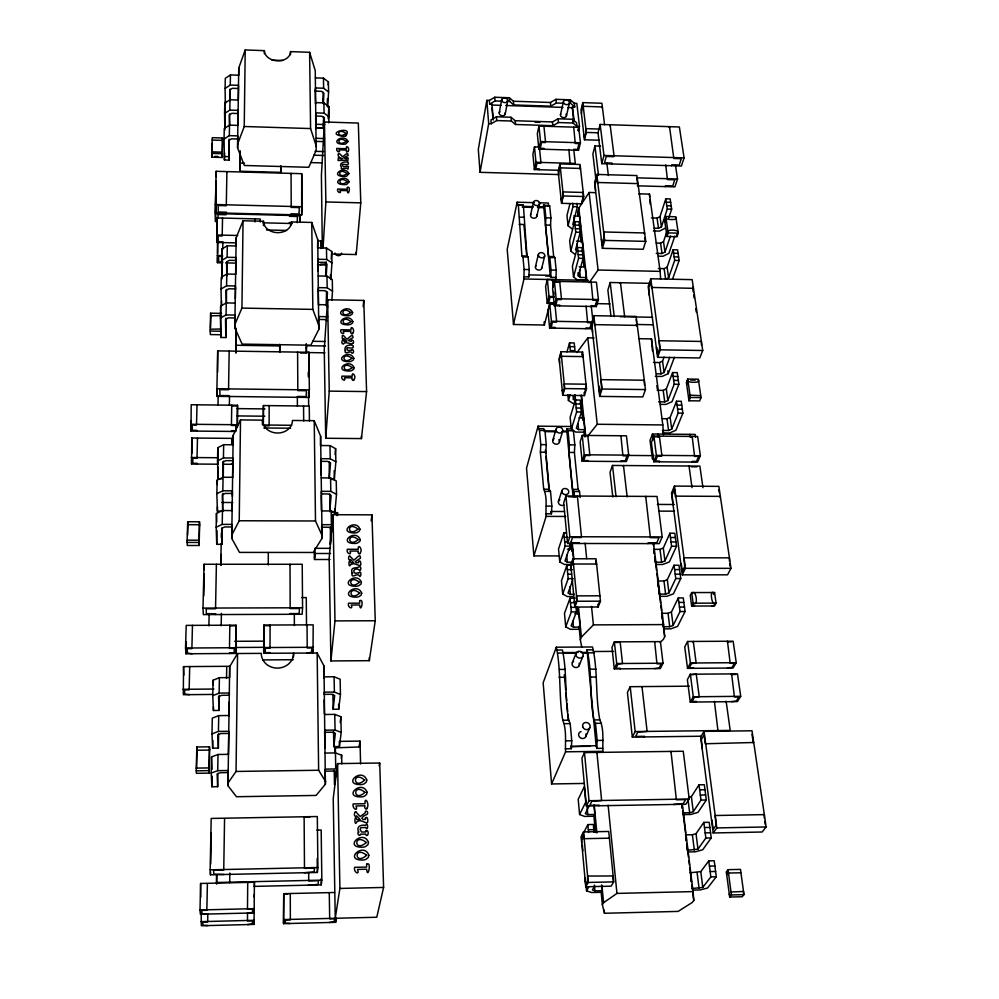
<?xml version="1.0" encoding="UTF-8"?>
<svg xmlns="http://www.w3.org/2000/svg" width="999" height="999" viewBox="0 0 999 999"><rect width="100%" height="100%" fill="white"/><g stroke="black" fill="none" stroke-linecap="round" stroke-linejoin="round"><path stroke-width="1.5" d="M247.477 924.574L252.41 923.988L252.435 920.816L247.477 920.941L247.54 912.849M247.477 913.074L252.51 912.487L252.535 909.177L247.477 909.302L247.715 882.404M268.269 564.947L268.306 552.497M293.406 657.092L293.631 653.171A16.184 14.773 -2.1 0 1 277.447 668.106A16.184 14.773 -2.1 0 1 261.263 653.371L237.55 653.521L229.683 666.608L227.997 785.714L236.451 796.727L316.109 795.429L325.387 784.203L323.976 665.946L317.158 653.021L263.699 653.284L263.911 625.062L313.187 624.85L312.999 652.984L312.962 649.999M263.699 653.284L263.911 625.062M254.92 219.693L254.92 218.856L254.895 221.953M263.274 424.288L263.436 405.557L309.265 406.081L309.428 420.991M263.436 405.557L263.336 425L291.696 425.287M201.186 912.462L201.323 925.748L254.046 924.4L254.408 882.254L200.612 883.466L200.012 909.977L200.362 914.235L254.183 912.911L254.233 908.653L200.012 909.977M260.277 221.978L260.302 218.993L217.12 217.932L216.92 242.457L236.226 242.894M227.922 783.179L236.051 771.453L237.55 653.521M231.681 535.227L239.236 520.754L240.509 419.917L262.475 420.154A14.985 12.662 2.1 0 0 277.46 433.029A14.985 12.662 2.1 0 0 292.445 420.467L314.235 420.691L320.604 436.151L322.065 535.427L321.815 538.586L313.261 552.472L239.498 552.397L231.731 538.411L233.192 435.352L240.509 419.917M234.865 324.45L241.933 308.092L243.044 220.767L263.499 221.266A13.974 10.989 3.7 0 0 277.472 232.655A13.974 10.989 3.7 0 0 291.433 221.953L311.75 222.452L317.732 239.66L318.768 329.483L310.839 345.192L242.108 344.106L234.902 328.059L234.865 324.45L236.176 237.762L243.044 220.767M237.6 144.106L244.243 126.498L245.217 49.95L264.385 50.649A13.112 9.653 4.6 0 0 277.472 60.839A13.112 9.653 4.6 0 0 290.559 51.611L309.615 52.31L315.259 70.692L316.159 150.35L308.766 167.295L244.33 165.472L237.625 148.027L237.6 144.106L238.749 67.994L245.217 49.95M254.233 897.189L254.27 894.367M254.358 886.675L254.408 882.254M254.046 924.4L254.096 920.316L200.974 921.652M264.348 53.709L264.385 50.649M263.449 225.574L263.499 221.266M235.789 352.909L236.151 328.321M235.976 352.834L236.263 332.904M229.807 873.026L229.695 882.729M240.022 151.973L239.86 162.999L244.443 163.124M280.969 166.908L280.831 172.365L239.91 171.229L240.197 150.774M237.275 427.435L237.512 405.257L191.209 404.732L190.996 431.044L235.864 431.468M237.375 427.01L237.512 405.257M235.814 653.458L236.039 625.174L186.214 625.386L185.539 648.026L185.976 653.771L235.814 653.458L236.039 625.174M262.412 424.825L262.475 420.154M226.511 678.371L226.723 666.932M231.693 444.368L231.793 438.374L191.771 438.012L191.546 464.011L217.557 464.198M227.997 785.714L228.209 771.765M228.459 754.72L228.796 733.016M229.046 715.971L229.258 702.01M229.633 677.21L229.683 666.608M231.731 538.411L231.918 525.949M232.155 510.377L232.268 502.584M232.367 496.366L232.417 493.244M232.642 477.672L232.904 460.539M233.142 444.967L233.192 435.352M234.902 328.059L235.065 317.245M235.352 298.701L235.514 287.887M235.727 273.976L235.939 260.065M236.139 246.166L236.176 237.762M237.625 148.027L237.762 138.711M237.974 124.75L238.137 113.898M238.349 99.925L238.511 89.073M238.724 75.112L238.749 67.994M221.179 625.799L221.403 613.336M216.708 884.202L216.87 875.074M229.171 351.061L228.546 389.747L219.842 389.635L219.992 395.542L228.646 395.641L228.659 396.478M229.383 405.407L229.545 396.054M264.723 428.384L264.772 425.774L269.106 425.811L269.181 405.619L269.168 406.381M220.779 564.947L221.179 543.618M221.291 537.524L221.378 532.942M221.091 565.322L221.291 554.433M217.907 773.376L217.657 786.675L211.888 786.762L211.189 773.076L217.707 770.666L218.007 754.482L228.359 754.345M218.619 733.853L218.369 748.101L212.662 748.176L211.988 733.903L218.431 731.418L218.719 715.621L228.946 715.509M219.33 695.254L219.056 710.439L213.411 710.489L212.762 695.666L219.131 693.106L219.405 677.672L229.52 677.597M222.253 527.747L222.078 544.318L216.733 544.305L216.171 527.235L222.215 524.375L222.477 510.539L232.055 510.576M222.814 493.356L222.69 511.201L217.395 511.188L216.858 493.706L222.839 490.796L223.077 477.26L232.555 477.31M221.965 478.796L218.044 478.771L217.52 460.901L223.439 457.942L223.676 444.692L233.042 444.78M225.924 318.094L225.849 337.55L220.866 337.475L220.417 318.069L226.061 314.91L226.273 302.922L235.19 303.084M221.378 305.644L221.016 288.998L226.586 285.801L226.798 274.051L235.627 274.226M221.978 278.921L221.591 260.502L227.11 257.28L227.322 245.766L236.051 245.966M229.133 139.098L229.096 160.115L224.425 159.977L224.051 138.998L229.333 135.639L229.533 125.125L237.874 125.387M224.85 130.12L224.575 113.486L229.807 110.09L229.995 99.775L238.262 100.05M225.324 103.709L225.087 88.449L230.27 85.04L230.457 74.925L238.636 75.212M223.301 477.36L223.401 461.138M226.473 303.609L226.461 289.435M227.035 272.902L226.985 261.963M216.546 874.849L216.408 882.504L321.84 880.131L321.178 830.019L316.883 830.107M216.908 388.748L217.707 350.886L308.941 352.285L309.353 389.91L308.928 397.44L217.12 396.341L216.908 388.748L309.353 389.91M209.478 746.827L208.978 770.641L196.241 770.828L196.828 746.99L209.478 746.827L209.578 749.837M196.241 770.828L196.416 773.313L209.116 773.126L209.603 749.375M217.12 396.341L217.282 388.798M217.632 372.215L217.707 350.886M222.515 137.999L222.178 153.696L211.863 153.396L212.25 137.687L222.515 137.999L222.565 141.858M211.875 153.322L211.963 157.168L222.253 157.467L222.577 141.796M217.982 405.269L218.182 395.916M207.792 913.823L207.667 921.94L202.685 922.065L202.934 925.249L207.929 925.574M211.189 773.076L211.513 756.917L218.007 754.482M211.988 733.903L212.3 718.131L218.719 715.621M212.762 695.666L213.074 680.257L219.405 677.672M216.171 527.235L216.458 513.411L222.477 510.539M216.858 493.706L217.133 480.182L223.077 477.26M217.52 460.901L217.794 447.677L223.676 444.692M220.417 318.069L220.667 306.094L226.273 302.922M221.016 288.998L221.254 277.26L226.798 274.051M221.591 260.502L221.828 249.013L227.322 245.766M222.527 218.057L222.203 235.964L218.119 235.864L218.257 241.658L222.315 241.758L222.34 242.582M224.051 138.998L224.275 128.484L229.533 125.125M224.575 113.486L224.787 103.172L229.995 99.775M225.087 88.449L225.287 78.347L230.457 74.925M210.165 869.829L211.189 818.431L317.307 816.533L317.907 867.519L317.345 872.452L210.464 874.787L210.165 869.829L317.907 867.519M211.888 786.762L212.1 776.073M212.662 748.176L212.812 740.396M213.411 710.489L213.486 706.73M216.733 544.305L217.008 530.656M217.395 511.188L217.482 506.78M218.044 478.771L218.282 467.12M220.866 337.475L220.667 306.094M221.528 304.845L221.603 300.861M222.09 276.698L221.828 249.013M224.425 159.977L224.563 152.972M225.062 127.785L224.787 103.172M225.562 103.059L225.599 100.874M221.278 333.579L221.266 329.008L210.277 329.22M222.727 249.463L222.877 241.77M210.464 874.787L210.527 871.69M210.677 863.948L211.288 833.004M215.384 204.52L216.159 171.304L301.71 173.689L302.01 206.743L301.661 214.985L215.597 212.837L215.384 204.52L302.01 206.743M215.322 213.574L216.071 180.931L215.522 221.653L215.322 213.574L300.112 215.697L299.837 222.377M215.597 212.837L216.284 182.73M200.749 897.189L200.612 883.466M216.92 242.457L217.12 217.932M208.903 625.861L209.166 613.386M222.74 262.824L217.42 262.7L217.545 241.646M217.42 262.7L217.557 256.568M217.62 253.509L217.72 242.932M211.963 157.168L212.3 143.431M202.997 608.079L204.058 564.26L302.222 564.273L302.572 607.779L302.16 614.26L203.334 614.61L202.997 608.079L302.572 607.779M203.771 595.928L204.296 574.125M221.303 334.74L210.327 334.565L210.215 331.069L210.639 313.199L221.578 313.399M210.477 327.859L210.752 316.72M199.488 521.803L198.951 542.445L187.088 542.432L187.7 521.765L199.488 521.803L199.613 525.212M187.125 542.12L187.275 545.491L199.113 545.504L199.638 524.912M196.528 768.843L197.003 749.55M189.723 666.57L189.136 689.859L184.478 689.897L184.803 694.105L189.485 694.655M197.015 404.795L196.503 425.087L192.133 425.05L192.407 430.307L196.766 430.357L196.803 431.106M269.88 653.246L269.892 652.609L265.259 652.647L265.347 648.201L270.017 648.176L270.092 625.037L270.067 625.686L265.434 625.699M212.612 694.442L183.304 694.705L183.541 666.62L229.77 666.296M187.587 535.164L187.887 524.887M183.878 675.149L183.541 666.62M190.996 431.044L191.296 420.567M185.976 653.771L186.326 641.758M191.546 464.011L191.683 459.515M191.858 453.534L191.771 438.012M279.882 346.79L279.907 345.954L235.901 345.254L235.914 346.104M290.472 54.658L290.559 51.611M289.298 223.451L289.335 222.565L291.958 222.627M289.573 215.434L289.535 216.321L297.44 216.521L297.202 222.752M291.046 174.326L291.071 173.389L291.209 207.392L299.288 207.592L299.026 214.011L290.996 213.811L290.959 214.723M291.333 224.812L291.433 221.953M301.71 173.689L301.661 214.985M297.515 397.302L297.552 396.478L306.119 396.578L306.431 390.721L297.827 390.609L297.602 352.11M549.999 303.059L544.355 325.025L513.486 324.488L523.951 278.971L524.088 269.455L522.976 256.918L521.903 255.906L518.356 205.095L517.32 204.308L517.132 202.21L534.29 202.672M523.751 276.76L528.883 276.873L529.233 269.555L528.096 257.03L526.997 256.019L523.376 205.22L517.32 204.308M289.997 565.022L290.022 564.273L290.172 608.541L299.438 608.516L299.138 613.561L289.922 613.586L289.885 614.31M523.951 278.971L556.006 279.645L556.156 270.142L554.895 257.63L549.8 257.517L548.626 256.506L545.529 225.037L545.879 217.819L544.692 205.782L543.556 204.995L550.274 276.111L545.616 276.011M554.895 257.63L553.696 256.618L550.549 225.162L550.911 217.957L549.7 205.906L543.556 204.995M559.665 555.931L533.891 555.906L546.116 516.383C545.491 507.442 547.552 497.514 543.693 489.223L540.397 452.185L540.784 444.605L539.51 430.444L538.086 426.161L571.803 426.511L572.04 428.958L573.401 430.769L574.825 444.905L574.413 452.472L578.121 489.423L579.532 491.545L580.132 497.44M555.781 277.435L550.674 277.335L551.036 270.03L549.8 257.517M545.879 513.786L551.448 513.811L551.848 506.143L550.499 491.383L549.213 489.26L545.854 452.235L546.241 444.655L544.942 430.494L543.706 428.671L538.299 428.621M306.281 348.064L306.318 347.302M324.912 352.822L306.331 352.547L306.631 345.329M308.941 352.285L308.691 376.461M322.665 102.984L323.239 92.295M574.6 497.402L574.013 491.508L572.627 489.385L568.98 452.422L569.393 444.855L567.981 430.719L566.658 428.908L572.04 428.958M565.584 751.822C565.059 741.383 566.82 730.182 562.787 720.279C558.628 696.103 561.301 670.953 556.318 647.202L592.532 646.99C598.101 670.529 595.167 695.804 599.825 719.867C604.308 729.595 602.385 740.921 602.971 751.323L565.584 751.822L551.598 783.953L584.265 783.441M323.339 103.834L323.926 93.182L321.441 91.321L315.347 91.121L315.509 87.949L323.626 88.224L328.584 91.958L327.709 107.068M323.089 127.497L323.676 116.895M323.776 128.609L324.363 118.057L321.865 116.209L315.709 116.021L315.871 112.875L324.076 113.149L329.083 116.833L328.721 122.827M565.309 748.8L571.303 748.726L571.765 740.759L570.204 723.613L568.731 720.217C564.423 697.052 567.395 672.727 562.375 649.999L556.568 650.037M317.732 239.66L317.582 248.014M331.83 253.996L356.193 254.545L360.776 202.859L358.316 123.064L324.438 121.99L321.403 175.499L322.34 247.69M323.951 144.967L324.126 141.97M327.422 98.576L327.222 106.406M328.209 84.94L328.384 81.906L323.451 78.159L315.359 77.885M328.159 118.619L328.871 106.593L323.888 102.885L315.721 102.61M602.672 748.313L596.703 748.388L597.19 740.434L595.504 723.313L593.906 719.929C589.26 696.852 592.444 672.427 587.025 649.85L592.807 649.825M320.554 264.922L320.604 264.136L324.538 264.211M323.064 247.702L325.874 201.948L324.438 121.99M334.54 892.494L283.741 893.68L283.529 923.65L335.639 922.327L336.288 918.256M325.986 262.175L325.799 265.035L317.545 264.86M283.529 923.65L283.741 893.68M326.173 261.95L325.637 274.95M326.173 276.398L326.985 264.086L324.338 262.362L317.844 262.225L318.019 259.265L326.673 259.453L331.955 262.899L330.794 279.608M326.561 291.408L326.173 305.457M326.661 304.508L327.485 292.357L324.812 290.672L318.256 290.547L318.431 287.625L327.173 287.799L332.505 291.184L331.868 300.175M327.622 299.75L324.25 349.3L325.711 438.261L361.451 438.586L366.583 391.583L363.786 300.437L327.622 299.75L329.245 391.121L325.711 438.261M331.206 259.116L331.73 251.473L326.473 248.014L317.844 247.827M307.005 625.524L307.043 624.875L307.217 647.951L311.85 647.926L311.501 652.359L306.855 653.021M320.604 436.151L320.467 445.716M314.46 554.345L314.51 553.683M314.56 557.542L314.897 552.872M330.007 559.515L314.523 559.502L314.897 548.314L330.457 548.339M290.06 923.488L285.19 923.163L285.414 919.992L290.347 919.867L290.284 893.518M329.32 461.925L329.158 478.034M329.308 477.947L330.532 462.899L327.709 461.401L320.754 461.351L320.941 458.691L330.219 458.766L335.864 461.788L334.328 479.483L331.755 479.47M329.882 493.906L329.745 511.625L331.119 495.417L328.259 493.956L321.228 493.918L321.416 491.321L330.806 491.371L336.513 494.318L334.94 511.638L331.044 511.625M335.102 454.62L335.614 448.663L329.982 445.616L320.741 445.529M330.457 526.585L330.307 544.492L331.705 528.658L328.821 527.235L321.715 527.21L321.903 524.675L331.393 524.7L331.156 510.964L321.703 510.926M333.017 514.697L329.171 558.204L330.906 660.938L369.33 660.676L375.249 620.741L371.94 514.847L333.017 514.697L334.977 620.903L330.906 660.938M304.071 872.739L314.086 871.977L314.51 868.143L304.483 868.356L304.121 816.77L309.715 817.257M337.237 515.721L337.525 512.624L332.917 512.612M323.976 665.946L323.851 678.134M363.174 306.618L363.786 300.437M308.266 885.164L318.069 884.427L318.506 880.743L308.691 880.956L308.679 872.826M333.167 709.265L334.69 695.504L331.656 694.293L324.151 694.367L324.363 692.157L334.378 692.07L340.447 694.492L338.711 709.215L333.167 709.265L332.904 694.218M333.816 746.615L335.364 733.366L332.292 732.217L324.7 732.304L324.925 730.169L335.052 730.057L341.196 732.367L339.423 746.54L333.816 746.615L333.541 731.218M334.827 751.76L334.665 746.49M335.302 747.826L360.164 746.952M340.184 722.514L340.884 716.745L334.765 714.385L324.687 714.497M254.433 886.388L321.253 884.864L321.84 880.131M337.6 763.611L333.229 798.476L335.239 918.293L339.897 888.448L337.6 763.611L379.707 763.024L383.604 887.437L376.773 917.244L283.791 919.567M371.166 520.829L371.94 514.847M341.246 758.241L341.646 755.169L335.452 752.921L325.249 753.059M329.283 893.081L329.682 918.868L334.578 918.743L334.091 921.915L329.146 922.489M359.24 746.178L360.015 741.108L339.91 741.358M359.365 747.065L359.965 743.131M578.396 131.056L579.495 126.536L576.835 103.372L574.325 103.284L570.329 99.813L555.956 99.326L550.437 102.485L513.461 101.236L509.278 97.74L494.78 97.253L489.348 100.424L486.813 100.35L478.309 149.45L480.044 172.328L558.453 174.55M480.044 172.328L488.686 123.626L486.813 100.35M489.348 100.424L489.66 104.121L491.958 104.208L491.808 105.032L501.086 105.345M379.145 766.046L379.707 763.024M499.25 112.762L501.673 99.575M505.194 114.161L507.679 100.986A3.084 2.31 11 0 0 503.683 98.002A3.084 2.31 11 0 0 502.659 101.861A3.084 2.31 11 0 0 507.679 100.986M517.132 202.21L507.205 249.338L513.486 324.488M539.373 147.04L534.477 146.89L532.892 154.246L534.378 169.593L559.353 170.305M538.961 126.049L537.325 133.629L538.861 149.088L578.571 150.3L580.444 142.782L578.658 127.31L538.961 126.049L540.509 141.558L538.861 149.088M534.378 169.593L535.976 162.288L534.477 146.89M539.273 169.73L539.46 168.931L535.776 168.819L537.025 163.137L540.721 163.249L540.896 162.425L539.535 148.576M543.831 149.238L544.018 148.414L540.284 148.302L541.57 142.432L545.317 142.557L545.504 141.708L543.931 126.199M530.581 214.985L533.416 202.322M536.75 216.433L539.647 203.796A3.197 2.485 12.6 0 0 535.476 200.599A3.197 2.485 12.6 0 0 534.465 204.783A3.197 2.485 12.6 0 0 539.647 203.796M560.489 114.61L563.461 101.623M566.408 115.996L569.442 103.022A3.072 2.285 12.8 0 0 565.422 100.05A3.072 2.285 12.8 0 0 564.497 103.908A3.072 2.285 12.8 0 0 569.442 103.022M573.901 122.028L572.29 107.717L572.477 106.893L574.75 106.968L574.325 103.284M535.452 266.733L538.361 254.47M559.939 163.898L558.166 171.353L561.538 203.334L581.768 203.871L583.691 196.516L580.044 164.485L559.939 163.898L563.349 195.966L561.538 203.334M558.591 175.312L559.852 165.722L560.164 168.694L560.364 167.857L580.494 168.444L580.294 169.268L579.957 166.296M541.745 268.219L544.717 255.969M604.595 124.8L601.91 103.259L582.804 102.61L581.006 110.04L584.452 139.773L599.238 140.222M581.43 113.724L582.717 104.358L583.041 107.13L583.241 106.294L602.372 106.943L602.16 107.767M561.113 199.3L561.313 198.489L561.625 201.511L563.036 195.779L562.912 191.92L583.229 192.47L583.354 196.328L581.868 202.048M577.922 130.332L578.658 127.31M570.204 164.111L568.881 149.463M573.613 150.15L573.826 149.313L577.534 149.425L578.983 143.581L575.249 143.469L573.713 127.148M588.374 280.344L547.352 279.495L545.616 286.451L547.252 303.371L555.469 303.534M584.015 136.014L584.228 135.202L584.552 138.012L585.988 132.293L585.864 128.646L599.213 129.071M550.274 276.111L550.474 275.337L528.708 274.875L528.883 276.873M584.452 139.773L586.301 132.417L582.804 102.61M569.967 203.671L566.982 215.484L568.069 225.737L572.177 228.946M552.297 280.382L552.497 279.608L553.259 287.325M547.252 303.371L549 296.478L547.352 279.495M568.069 225.737L572.951 206.618L572.577 203.209M554.42 281.331L552.609 288.436L554.32 305.781L596.328 306.581L598.413 299.563L596.415 282.193L554.42 281.331L556.156 298.738L554.32 305.781M554.92 304.071L549.725 303.971L547.964 310.839L549.625 328.059L591.008 328.783L591.82 326.061M552.397 303.471L552.584 302.709L548.726 302.635L550.099 297.277L553.97 297.352M572.764 224.625L577.385 206.731L577.01 203.321M581.356 242.545L579.058 221.778L574.6 221.666L569.667 240.659L570.779 251.099L574.924 254.283M600.162 124.438L598.001 132.742L601.773 163.674L681.405 166.009L684.09 157.867L679.37 126.985L600.162 124.438L603.983 155.469L601.773 163.674M578.409 215.984L577.922 211.601L578.833 208.129L589.11 192.47L595.304 192.645M600.574 146.129L594.967 145.954L592.882 153.996L595.978 180.082M549.625 328.059L551.411 321.253L549.725 303.971M570.779 251.099L575.749 232.193L574.6 221.666M579.87 229.133L580.594 226.386L579.457 216.146L573.688 215.996M559.577 305.881L559.79 305.107L555.844 305.032L557.267 299.55L561.238 299.625L561.45 298.838L559.69 281.431L559.477 282.23L555.531 282.143M554.807 328.159L555.007 327.397L551.123 327.335L552.509 322.04L556.418 322.115L556.63 321.353L555.057 305.507M575.511 250.012L580.219 232.305L575.749 232.193M584.015 266.596L581.918 247.64L577.422 247.527L572.402 266.308L573.538 276.948L577.709 280.082L585.526 280.244L586.288 277.56L585.102 266.92L579.233 266.795M596.79 174.425L594.617 182.58L602.385 248.326L643.219 249.275L645.754 241.371L636.912 175.562L596.79 174.425L604.67 240.397L602.385 248.326M609.865 125.687L610.114 124.75L614.048 155.769L613.786 156.693L606.243 156.468L604.52 162.849L612.025 163.062L611.775 163.973M595.566 190.622L595.092 183.679L596.79 177.347L597.514 183.404L597.764 182.492L637.999 183.616L637.724 184.528M573.538 276.948L578.596 258.266L577.422 247.527M582.679 254.458L583.416 251.736L582.255 241.296L576.435 241.159M586.288 277.56L580.394 277.435L578.309 275.861L583.104 258.366L578.596 258.266M538.086 426.161L526.535 468.144L533.891 555.906M561.026 351.723L559.128 358.579L562.737 395.292L584.44 395.567L586.513 388.861L582.579 352.06L561.026 351.723L564.697 388.574L562.737 395.292M559.577 363.124L559.452 358.966L560.926 353.634L561.263 357.043L561.475 356.281L583.066 356.606L582.842 357.367M583.266 280.244L583.041 281.019L586.875 281.094M566.995 351.848L569.53 342.869L574.188 342.944L574.999 350.661L570.317 350.587L569.53 342.869M601.398 239.935L601.648 239.048L602.397 245.342L604.17 239.173L603.671 231.968L644.63 232.967L644.343 233.853M562.287 390.659L562.499 389.91L562.837 393.394L564.36 388.161L564.223 383.916L586.026 384.203M591.096 306.481L591.321 305.706L595.254 305.781L596.865 300.312L592.919 300.237L591.183 282.093M552.734 440.472L556.018 429.295M585.851 328.696L586.076 327.947L589.947 328.009L591.508 322.727L587.624 322.665L586.101 306.094M581.768 354.795L582.579 352.06M575.536 403.384L572.802 403.346L568.431 400.449L570.167 394.593M593.843 315.672L591.558 323.339L599.687 396.391L642.794 396.928L645.466 389.573L636.151 316.446L593.843 315.672L602.085 389.023L599.687 396.391M559.415 442.058L562.774 430.894M592.557 332.267L592.057 324.725L593.831 318.768L594.592 325.487L594.842 324.638L637.287 325.387L637 326.236M575.012 395.03L575.611 400.849L573.414 399.388L574.775 394.905M649.65 283.316L610.177 282.505L607.879 290.097L610.988 316.333M578.896 417.782L583.541 417.832L584.79 429.67L578.558 429.607L576.361 428.184L581.406 412.025L580.157 400.05L575.399 399.987L570.129 417.37L571.166 427.747M573.064 496.765L566.658 428.908M571.753 427.797L576.623 411.963L575.399 399.987M584.952 392.357L585.913 386.113M620.204 283.566L620.466 282.717L624.675 316.77M669.23 127.585L669.517 126.661L673.838 158.479L681.306 158.704L679.233 165.035L671.79 164.823L671.503 165.722M551.023 512.137L551.236 511.463L564.497 511.513M582.754 420.329L583.541 417.832M558.404 501.585L561.838 490.746M582.23 435.402L580.144 441.933L582.13 461.226L626.336 461.563L628.721 455.144L626.423 435.814L582.23 435.402L584.24 454.782L582.13 461.226M584.477 436.775L583.99 432.155L584.79 429.67M598.651 387.05L598.913 386.238L599.687 393.231L601.548 387.5L601.023 379.645L644.28 380.232L644.517 385.252M665.184 186.601L665.459 185.727L672.777 185.926L674.787 179.795L667.444 179.583L665.709 164.897M565.933 495.979L563.698 502.909L567.569 543.468L659.253 543.618L662.175 536.95L657.055 496.453L565.933 495.979L569.855 536.75L567.569 543.468M587.537 436.176L587.774 435.452L589.822 454.82L589.572 455.544L585.402 455.507L583.753 460.527L587.912 460.564L587.674 461.276M654.208 228.209L658.491 228.309L661.425 226.835L659.989 216.633L665.796 198.801L670.167 198.926L671.653 209.191L668.743 217.944M661.425 226.835L667.282 209.078L665.796 198.801M675.474 165.185L677.534 178.983L674.924 186.863L637.325 185.826M665.809 216.521L664.61 220.142L666.932 236.488L677.022 236.738L678.259 233.142L675.861 216.783L665.809 216.521L668.144 232.904L666.932 236.488M664.897 222.178L665.746 217.432C664.06 220.042 679.008 220.404 675.799 217.695M566.358 532.979L563.861 532.966L558.541 548.938L559.74 561.913L564.398 564.46L571.615 564.46M650.786 278.771L648.176 286.551L657.592 357.317L699.737 357.967L702.734 350.499L692.17 279.645L650.786 278.771L660.327 349.825L657.592 357.317M656.243 253.396L662.025 253.534L664.984 252.06L663.523 241.671L666.97 231.393M666.645 234.44L666.995 235.577L667.931 232.779C665.222 228.971 679.957 229.37 678.046 233.029M649.338 295.204L648.751 287.849L650.786 281.805L651.66 288.324L651.947 287.462L693.456 288.311L693.131 289.173L692.744 286.576M559.74 561.913L565.109 546.103L563.861 532.966M664.984 252.06L670.441 235.964M674.862 236.051L668.93 253.346L663.011 256.268L658.416 256.169M569.842 543.219L570.117 546.103L565.009 560.914L567.345 562.187L572.564 562.2M569.255 550.087L571.778 542.794M667.107 267.183L664.135 268.644L665.609 279.221L668.606 277.759L667.107 267.183L673.139 249.75L677.572 249.85L679.12 260.514L672.577 279.033M571.952 565.234L566.908 565.234L561.488 580.819L562.699 594.068L567.395 596.553L573.239 596.54M571.815 551.535L572.614 549.238L567.407 549.225M668.606 277.759L674.662 260.414L673.139 249.75M572.939 558.778L570.816 564.785L574.862 607.055L598.139 606.98L600.461 601.186L596.053 558.791L572.939 558.778L577.047 601.236L574.862 607.055M579.095 543.493L579.358 542.744L570.704 542.732L572.502 537.512L581.206 537.524L581.468 536.775L577.385 496.041L577.135 496.815L568.543 496.778M562.699 594.068L568.181 578.646L566.908 565.234M571.316 570.004L571.178 565.434L572.827 560.764L573.214 564.685L573.451 564.023L596.603 564.023L596.341 564.697L595.928 560.764M702.959 487.687L699.887 466.096L612.512 465.447L610.039 472.315L612.812 497.027M572.727 580.082L568.031 593.081L570.379 594.33L574.338 594.318M656.393 348.276L656.693 347.44L657.592 354.22L659.715 348.389L659.115 340.746L701.385 341.446L701.46 344.992M575.124 598.189L570.029 598.201L564.485 613.374L565.734 626.91L570.466 629.308L579.308 629.27L580.144 627.11L578.833 613.598L574.862 613.611M620.816 461.526L621.078 460.814L625.212 460.851L627.06 455.844L622.914 455.806L620.916 435.764M556.318 647.202L543.144 682.792L551.598 783.953M623.214 466.296L623.488 465.534L627.147 496.84M656.468 373.813L661.001 373.876L664.085 372.477L662.562 361.151L664.11 356.98M574.35 601.71L574.6 601.061L574.974 605.069L576.673 600.549L576.523 595.866L599.912 595.816M565.734 626.91L571.316 611.9L570.029 598.201M664.085 372.477L669.792 357.292M570.891 607.38L575.998 607.367L576.435 611.875L571.128 625.936L573.488 627.147L580.144 627.11M655.356 376.361L662.037 376.448L668.219 373.663L674.412 357.342M658.641 401.835L664.735 401.91L667.869 400.537L666.308 388.973L672.602 372.565L677.247 372.627L678.87 384.29L672.027 401.685L665.771 404.445L660.389 404.383M695.579 437.3L695.167 434.415L652.497 434.003L650.037 440.347L652.409 459.078L653.908 455.307M653.895 436.076L651.373 442.569L653.808 461.775L697.552 462.112L700.374 455.719L697.627 436.488L653.895 436.076L656.368 455.357L653.808 461.775M667.869 400.537L674.2 384.228L672.602 372.565M581.755 647.165L580.332 639.822L581.381 637.137L593.394 624.887L663.598 624.587L664.697 636.713L663.386 639.372L660.214 642.32M572.427 662.462L576.173 652.984M662.399 430.444L668.556 430.507L671.715 429.145L670.129 417.357L676.535 401.211L681.231 401.273L682.879 413.161L675.911 430.269L669.592 432.992L662.787 432.917M687.712 379.071L686.388 382.417L688.985 400.774L699.662 400.911L701.048 397.602L698.351 379.22L687.712 379.071L690.334 397.465L688.985 400.774M598.713 603.883L599.612 601.623M686.7 384.69L687.649 380.007C685.589 382.929 701.972 383.141 698.289 380.157M671.715 429.145L678.171 413.111L676.535 401.211M659.29 461.813L659.577 461.113L655.469 461.076L657.454 456.093L661.588 456.118L661.887 455.407L659.377 436.126L659.09 436.85L654.982 436.813M645.416 497.165L645.729 496.391L650.386 537.662L658.99 537.687L656.73 542.882L648.176 542.869L647.851 543.606M579.045 665.821L582.879 656.38A3.759 3.359 24.2 0 0 579.195 651.261A3.759 3.359 24.2 0 0 576.51 656.43A3.759 3.359 24.2 0 0 582.879 656.38M688.661 398.464L689.06 399.837L690.009 395.154L700.549 395.654M596.178 746.216L587.025 649.85M689.547 435.064L689.847 434.365L690.259 437.25M691.87 437.162L692.17 436.438L694.58 456.393L698.688 456.418L696.503 461.388L692.407 461.363L692.107 462.062M674.475 486.101L671.503 493.007L682.28 574.85L727.547 574.825L730.981 568.331L718.868 486.363L674.475 486.101L685.401 568.331L682.28 574.85M672.827 502.997L672.165 494.742L674.475 489.373L675.474 496.903L675.799 496.141L720.341 496.366L719.979 497.127M614.385 641.87L611.987 647.34L614.285 668.905L660.327 668.568L663.036 663.211L660.414 641.62L614.385 641.87L616.708 663.536L614.285 668.905M596.703 748.388L596.44 745.666L570.816 746.553L590.209 746.29M656.468 562.212L661.625 562.225L664.922 560.951L663.299 548.064L669.904 533.229L674.812 533.241L676.523 546.266L669.33 561.938L662.724 564.472L655.606 564.472M664.922 560.951L671.59 546.253L669.904 533.229M585.739 736.7L589.772 727.796M620.054 668.868L620.329 668.269L615.996 668.306L617.882 664.135L622.514 663.498L620.154 641.845M584.477 752.584L581.918 758.141L586.376 805.981L685.826 804.245L689.21 799L683.254 751.248L584.477 752.584L589.023 800.711L586.376 805.981M658.753 591.221L659.115 594.143L665.621 594.13L668.968 592.882L667.307 579.732L674.038 565.247L679.008 565.247L680.756 578.546L673.413 593.843L666.733 596.328L659.54 596.341M680.906 564.373L681.243 563.648L682.28 571.503L684.702 566.421L684.003 557.804L729.432 557.842L729.432 561.188M668.968 592.882L675.761 578.546L674.038 565.247M596.603 753.034L596.903 752.409L601.623 800.499L591.87 801.248L589.81 805.344L599.188 805.182L598.888 805.756M689.385 686.176L630.194 686.7L627.422 692.469L632.317 737.087L701.111 736.226M662.774 623.763L663.136 626.748L669.717 626.71L673.101 625.499L671.403 612.062L678.271 597.939L683.291 597.926L685.064 611.525L677.584 626.41L670.829 628.846L663.548 628.883M673.101 625.499L680.032 611.538L678.271 597.939M579.582 814.522L585.764 802.085L584.328 786.65L578.196 799.312L579.582 814.522L584.552 816.42L593.918 816.245L594.842 814.46L593.968 805.356M691.695 592.569L690.247 595.466L691.658 606.043L714.535 605.981L716.058 603.109L714.572 592.519L691.695 592.569L693.119 603.171L691.658 606.043M654.582 668.606L659.19 667.981L661.301 663.823L656.967 663.848L654.67 641.645M589.223 805.868L585.302 813.636L587.787 814.585L594.842 814.46M694.517 606.031L692.532 605.719L693.668 603.483C698.501 606.368 696.116 589.497 692.245 592.882M632.317 737.087L635.164 731.568L630.194 686.7M583.553 831.942L581.168 836.563L585.739 886.775L611.113 886.175L613.736 881.867L608.728 831.455L583.553 831.942L588.186 882.454L585.739 886.775M582.292 835.351L587.862 824.587L593.331 824.487L594.08 832.354M581.73 842.756L581.568 837.599L583.428 834.015L583.853 838.685L609.065 838.186M687.599 641.47L684.74 646.915L687.524 668.356L733.066 668.019L736.251 662.687L733.129 641.221L687.599 641.47L690.409 663.011L687.524 668.356M713.548 594.455L714.572 592.519M711.675 605.981L713.985 605.656L715.172 603.421C711.775 606.318 709.352 588.998 713.686 592.844M692.981 642.045L693.306 641.433L696.153 662.974L691.52 663.598L689.273 667.757L693.556 667.732L693.231 668.319M644.18 736.937L644.505 736.325L635.601 736.438L637.837 732.142L647.115 731.418L641.995 686.588M690.346 674.225L687.374 679.645L690.272 702.072L737.412 701.61L740.721 696.315L737.474 673.863L690.346 674.225L693.281 696.778L690.272 702.072M585.152 880.406L585.864 884.702L587.774 881.33L587.599 876.061L612.812 875.961M601.585 884.889L602.135 890.671L601.173 892.294L591.595 892.519L586.538 890.846L588.686 887.087M696.178 702.022L696.515 701.435L692.082 701.473L694.43 697.352L699.225 696.715L696.253 674.188L691.495 674.824M670.629 752.022L670.978 751.41L676.398 799.799L685.726 799.637L683.104 803.72L673.476 804.457M594.705 886.038L592.395 889.997L594.929 890.846L602.135 890.671M727.397 668.056L732.005 667.444L734.465 663.299L730.182 663.324L727.459 641.246L727.11 641.857L731.368 641.833M704.07 731.368L700.649 737L713.186 832.966L762.15 832.005L766.133 826.96L752.01 730.781L704.07 731.368L716.82 827.909L713.186 832.966M602.347 904.694L603.571 902.696L616.957 893.406L693.056 891.595L693.781 900.486L692.257 902.472L678.109 911.413L604.495 913.273L602.347 904.694L601.173 892.294M702.172 748.688L701.41 739.297L704.07 734.927L705.232 743.756L753.733 742.507M731.53 701.66L736.3 701.036L738.873 696.927L734.44 696.965L731.593 673.9L731.231 674.512L735.639 674.475M718.019 731.168L714.422 701.348M682.704 812.874L689.66 812.749L693.269 811.688L691.383 796.603L699.013 784.814L704.32 784.727L706.318 800.012L697.989 812.374L690.771 814.485L683.079 814.622M693.269 811.688L700.973 800.099L699.013 784.814M685.389 834.864L692.394 834.727L696.028 833.69L703.845 822.402L709.215 822.302L711.238 837.936L702.734 849.749L695.429 851.785L687.649 851.947M711.588 820.654L711.975 820.092L713.186 829.32L716.008 825.374L715.184 815.521L764.322 814.622L764.335 818.281M589.185 282.655L598.089 270.017L589.11 192.47M686.9 847.202L687.275 850.286L697.976 849.113L705.843 838.049L703.845 822.402M576.96 352.56L587.787 337.849L594.005 337.962M690.034 872.776L700.799 871.615L708.778 860.876L714.21 860.751L716.283 876.76L707.592 887.986L700.187 889.934L693.443 890.097M691.957 888.548L702.772 887.399L710.826 876.885L708.778 860.876M728.034 869.667L726.323 871.84L729.682 897.052L742.17 896.752L743.943 894.654L740.471 869.392L728.034 869.667L731.418 894.954L729.682 897.052M727.946 870.691L726.623 872.389L726.748 874.974M728.259 873.051L740.709 872.764M587.837 435.964L597.24 424.263L587.787 337.849M729.258 893.88L729.769 896.028L731.118 894.392M730.793 892.007L743.506 891.47L743.631 894.093M489.66 104.121L495.092 100.949L502.347 101.186M579.495 126.536L576.972 126.448L576.548 122.715L572.527 119.268L558.041 118.794L552.472 121.94L515.234 120.742L511.026 117.27L496.416 116.796L490.946 119.955L491.246 123.714L488.686 123.626M491.246 123.714L496.728 120.554L511.363 121.016L515.571 124.488L552.859 125.687L558.453 122.54L572.951 123.002L576.972 126.448M506.705 101.336L509.615 101.436L513.798 104.932L550.824 106.169L556.356 103.009L563.548 103.247M651.373 217.969L657.067 218.119L659.989 216.633M665.346 228.134L659.49 231.094L653.408 230.944M656.256 243.044L660.564 243.144L663.523 241.671M345.754 135.876C354.458 124.65 322.739 133.541 343.156 136.289A5.569 4.246 6.2 0 0 345.754 135.876M653.471 362.462L659.49 362.55L662.562 361.151M657.13 390.297L663.199 390.372L666.308 388.973M662.387 418.681L666.982 418.731L670.129 417.357M653.596 549.338L660.002 549.338L663.299 548.064M657.492 580.993L663.973 580.981L667.307 579.732M661.488 613.311L668.031 613.286L671.403 612.062M688.985 797.327L691.383 796.603M710.826 876.885L716.283 876.76M588.186 882.454L613.736 881.867M339.897 888.448L383.604 887.437M285.352 894.105L287.799 894.055M731.418 894.954L743.943 894.654M709.452 866.121L714.884 865.996M710.152 871.603L715.596 871.478M705.182 832.891L710.576 832.779M705.843 838.049L711.238 837.936M588.349 829.757L593.818 829.657M704.495 827.534L709.877 827.434M716.82 827.909L766.133 826.96M699.662 789.822L704.982 789.734M700.324 795.054L705.656 794.967M589.023 800.711L689.21 799M700.973 800.099L706.318 800.012M217.707 770.666L228.122 770.516L228.172 772.577L220.367 772.689L217.12 773.888L217.657 786.675M236.051 771.453L318.631 770.254L325.674 781.68M562.787 720.279L568.731 720.217M593.906 719.929L599.825 719.867M564.235 723.676L570.204 723.613M595.504 723.313L601.448 723.251M218.431 731.418L228.709 731.305L228.759 733.441L221.054 733.528L217.832 734.764L218.369 748.101M635.164 731.568L730.219 730.419L726.123 701.236M565.759 740.833L571.765 740.759M597.19 740.434L603.159 740.359M693.281 696.778L740.721 696.315M324.138 676.847L334.103 676.773L340.147 679.233L340.447 694.492M558.978 677.322L564.847 677.272M589.697 677.072L595.529 677.035M182.867 689.31L213.923 689.035M219.131 693.106L229.295 693.006L229.345 695.229L221.728 695.304L218.544 696.578L219.056 710.439M593.456 651.51L613.573 651.385M562.612 652.572L578.021 652.484M581.106 652.459L587.275 652.422M557.954 653.034L576.248 653.096M582.405 653.059L587.025 653.021M588.548 652.834L594.368 652.797M262.687 659.914L293.256 659.715M616.708 663.536L663.036 663.211M690.409 663.011L736.251 662.687M559.415 669.442L565.284 669.392M590.172 669.205L596.003 669.168M234.69 641.308L263.811 641.158M615.559 642.469L618.443 642.457M235.077 647.489L264.598 647.315M185.539 648.026L235.739 647.727M263.811 647.564L313.449 647.277M679.457 607.055L684.477 607.042M571.316 611.9L576.435 611.875M680.032 611.538L685.064 611.525M334.977 620.903L375.249 620.741M234.49 625.836L229.832 625.849L229.82 625.199L229.495 648.413L234.178 648.376L234.253 652.834L229.583 652.859L229.608 653.496M301.748 597.589L306.256 597.577L306.518 625.436M577.047 601.236L600.461 601.186M570.454 602.684L575.549 602.672M678.845 602.397L683.878 602.385M693.119 603.171L716.058 603.109M685.401 568.331L730.981 568.331M567.332 569.63L572.377 569.63M674.612 569.605L679.582 569.605M567.757 574.225L571.553 574.225M675.199 574.163L680.169 574.163M568.181 578.646L573.239 578.646M675.761 578.546L680.756 578.546M569.855 536.75L662.175 536.95M564.273 537.275L568.019 537.287M670.454 537.499L675.374 537.512M564.697 541.77L568.456 541.77M671.028 541.957L675.961 541.97M565.109 546.103L570.117 546.103M671.59 546.253L676.523 546.266M314.96 553.496L330.544 553.508M546.116 516.383L565.746 516.458M239.236 520.754L315.497 520.991L322.065 535.427M222.215 524.375L231.843 524.413L231.88 526.972L224.675 526.948L221.653 528.371L222.078 544.318M543.693 489.223L549.213 489.26M572.627 489.385L578.121 489.423M544.954 491.358L550.499 491.383M574.013 491.508L579.532 491.545M222.839 490.796L232.355 490.846L232.392 493.456L225.262 493.419L222.265 494.867L222.69 511.201M221.94 502.472L232.792 502.522M657.342 504.433L674.313 504.507M546.278 506.118L551.848 506.143M659.14 511.113L674.475 511.176M223.788 464.235L231.593 464.298L231.581 463.586M321.216 477.872L330.557 477.934L336.238 480.906L336.513 494.318M540.784 444.605L546.241 444.655M569.393 444.855L574.825 444.905M540.397 452.185L545.854 452.235M568.98 452.422L574.413 452.472M584.24 454.782L628.721 455.144M656.368 455.357L700.374 455.719M627.459 455.419L650.774 455.619M191.196 457.53L217.982 457.742M223.439 457.942L232.842 458.017L232.879 460.689L225.836 460.639L222.877 462.112L223.239 477.285M691.408 466.795L696.827 466.833M597.24 424.263L662.824 424.95L663.548 434.802M190.634 424.275L237.25 424.737M539.51 430.444L544.942 430.494M567.981 430.719L573.401 430.769M263.848 427.959L290.622 428.221M543.906 430.894L556.156 431.019M562.287 431.081L566.87 431.118M545.242 431.618L555.943 431.73M562.075 431.793L566.658 431.83M583.99 432.155L575.724 432.067L572.415 429.945M575.799 403.921L580.556 403.971M677.072 405.107L681.768 405.169M576.223 408.017L580.993 408.079M677.634 409.19L682.342 409.24M236.089 406.006L231.756 405.956L231.743 405.194L231.443 425.437L235.801 425.487L235.864 430.731L231.531 430.681L231.543 431.431M576.623 411.963L581.406 412.025M678.171 413.111L682.879 413.161M237.075 408.603L264.922 408.916M237.138 415.921L264.81 416.208M673.126 376.386L677.772 376.461M690.684 380.057L695.242 380.119M673.676 380.382L678.333 380.444M674.2 384.228L678.87 384.29M564.697 388.574L586.513 388.861M602.085 389.023L645.466 389.573M329.245 391.121L366.583 391.583M690.334 397.465L701.048 397.602M300.399 353.009L306.056 353.097M210.215 331.069L221.229 331.256M639.06 338.711L651.485 338.911L662.824 424.95M312.862 341.296L325.312 341.496M569.917 346.641L574.587 346.715M660.327 349.825L702.734 350.499M306.681 345.691L325.387 345.991M318.681 304.645L327.485 304.807L327.535 307.792M241.933 308.092L312.837 309.39L318.993 325.886M620.204 316.683L652.634 317.282M226.061 314.91L235.015 315.072L235.04 317.969L228.334 317.857L225.512 319.43L225.849 337.55M327.697 316.72L318.856 316.571L318.681 319.443L325.312 319.568L327.098 320.667M551.411 321.253L593.031 322.003M221.541 315.622L210.602 315.821M636.151 324.475L653.146 324.775M226.586 285.801L235.452 285.976L235.477 288.911L228.833 288.786L226.049 290.372L226.273 302.635M549 296.478L554.17 296.578M556.156 298.738L598.413 299.563M596.153 303.634L610.077 303.896M217.245 255.494L222.602 255.607M222.615 256.418L218.594 256.331L218.731 261.938L222.727 262.025M227.11 257.28L235.876 257.467L235.914 260.452L229.333 260.302L226.573 261.913L226.81 275.899M658.329 268.519L664.135 268.644M598.089 270.017L660.139 271.366L660.639 279.021M225.774 262.887L236.401 263.112M524.088 269.455L529.233 269.555M551.036 270.03L556.156 270.142M318.256 275.936L326.973 276.124L332.28 279.533L332.505 291.184M266.471 229.957L286.513 230.444M604.67 240.397L645.754 241.371M216.733 235.002L237.712 235.489M317.707 240.896L323.339 241.021M577.809 251.049L582.317 251.149M673.638 253.247L678.084 253.346M578.209 254.72L582.717 254.832M674.163 256.893L678.608 256.993M521.903 255.906L526.997 256.019M548.626 256.506L553.696 256.618M522.976 256.918L528.096 257.03M674.662 260.414L679.12 260.514M519.43 217.158L524.475 217.282M545.879 217.819L550.911 217.957M574.974 225.125L579.432 225.225M519.105 224.388L524.15 224.513M545.529 225.037L550.549 225.162M575.362 228.721L579.832 228.833M263.099 222.814L292.295 223.526M668.144 232.904L678.259 233.142M638.636 193.818L649.462 194.118L660.139 271.366M563.349 195.966L583.691 196.516M666.283 202.173L670.654 202.298M666.795 205.694L671.166 205.806M538.973 202.785L548.326 203.034L548.538 205.12M518.356 205.095L523.376 205.22M544.692 205.782L549.7 205.906M572.951 206.618L577.385 206.731M667.282 209.078L671.653 209.191M522.502 206.331L533.116 206.606M537.674 206.731L543.743 206.88M325.874 201.948L360.776 202.859M522.327 207.13L532.942 207.405M537.487 207.53L543.556 207.68M310.889 162.587L321.79 162.899M636.588 177.822L677.534 178.983M229.333 135.639L237.725 135.889L237.737 139.023L231.456 138.836L228.821 140.509L229.096 160.115M316.246 138.287L324.525 138.549M316.084 141.396L322.29 141.583M603.983 155.469L684.09 157.867M315.11 151.324L323.826 151.573M313.711 155.195L323.888 155.494M535.976 162.288L575.299 163.436L573.763 149.613M224.488 156.543L229.158 156.681M214.897 156.344L217.844 156.431M535.139 122.215L539.81 122.365M586.301 132.417L598.189 132.792M315.497 124.251L324.787 124.55M316.096 127.822L324.338 128.084M315.559 128.084L323.301 128.334M244.243 126.498L310.577 128.571L316.358 146.466M540.509 141.558L580.444 142.782M505.731 105.494L562.999 107.405M567.644 107.567L572.29 107.717M229.807 110.09L238.112 110.365L238.124 113.524L231.905 113.324L229.295 115.01L229.433 125.662M230.27 85.04L238.486 85.327L238.511 88.511L232.342 88.299L229.758 89.997L229.882 100.749M271.928 60.102L282.642 60.489M331.156 510.964L336.888 513.861M574.75 106.968L570.754 103.496L570.329 99.813M571.965 547.976L570.916 542.307L571.665 549.987M692.769 288.823L693.231 291.895M693.693 294.98L694.155 298.064M695.754 308.841L696.216 311.925M718.868 489.622L719.317 492.632M729.819 563.811L730.207 566.421M752.01 734.327L753.308 743.119M764.784 821.353L765.234 824.437M676.86 234.278L677.085 235.826M657.067 218.119L658.491 228.309M660.564 243.144L662.025 253.534M689.023 466.009L692.02 487.624M667.832 370.829L668.219 373.663M636.912 178.484L637.524 183.017M644.855 237.625L645.192 240.147M659.49 362.55L661.001 373.876M663.199 390.372L664.735 401.91M666.982 418.731L668.556 430.507M656.855 385.714L657.255 388.761M662.861 431.406L663.261 434.453M657.841 434.053L658.216 436.938M577.922 211.601L578.471 215.834M652.497 434.003L653.234 439.785M636.151 319.53L636.488 322.215M696.028 833.69L697.976 849.113M700.799 871.615L702.772 887.399M660.002 549.338L661.625 562.225M663.973 580.981L665.621 594.13M668.031 613.286L669.717 626.71M687.974 799.188L689.66 812.749M692.394 834.727L694.317 850.137M697.115 872.614L699.075 888.386M606.855 163.174L608.379 175.487M653.558 543.294L663.598 624.587M653.084 542.644L653.471 545.729M653.846 548.813L654.42 553.446M654.807 556.53L656.518 570.404M656.892 573.488L660.514 602.784M660.888 605.869L661.463 610.489M661.85 613.573L662.412 618.206M662.799 621.291L664.697 636.713M653.771 550.761L654.12 553.633M654.832 559.353L655.182 562.212M657.854 583.916L658.216 586.838M661.85 616.296L662.225 619.28M682.305 803.908L693.056 891.595M681.905 803.521L682.467 808.141M682.841 811.213L685.489 832.766M685.863 835.838L686.425 840.459M686.8 843.543L688.498 857.392M688.873 860.464L689.447 865.084M689.822 868.168L691.52 882.017M691.895 885.102L692.457 889.709M692.831 892.794L693.781 900.486M681.78 805.331L682.155 808.353M685.764 837.949L686.151 841.033M690.734 878.508L691.083 881.38M594.967 145.954L598.476 175.2M610.177 282.505L614.248 316.583M596.003 303.696L596.328 306.581M572.477 106.893L574.1 121.216M612.512 465.447L616.046 496.79M572.527 119.268L572.951 123.002M591.271 306.193L592.869 320.554M578.833 208.129L586.888 280.557M580.606 233.217L581.63 242.382M583.316 257.655L584.34 266.82M573.851 217.457L574.65 224.775M576.76 244.143L577.41 250.112M579.57 269.83L580.394 277.435M577.984 272.814L578.309 275.861M555.956 99.326L556.356 103.009M558.041 118.794L558.453 122.54M582.479 353.958L582.717 356.231M584.115 392.47L584.44 395.567M581.455 395.429L585.801 436.775M550.437 102.485L550.824 106.169M552.472 121.94L552.859 125.687M581.168 395.117L581.768 400.924L580.993 403.446L582.592 418.793M581.543 402.647L581.868 405.731M582.517 411.9L582.842 414.985M584.615 431.955L584.939 435.04M597.864 604.32L598.139 606.98M577.959 423.688L578.558 429.607M573.126 396.478L573.414 399.388M585.127 543.181L586.688 558.591M591.52 606.381L593.394 624.887M567.844 394.63L568.431 400.449M608.129 805.194L616.957 893.406M612.936 877.159L613.286 880.743M553.721 291.945L554.02 295.042M550.474 275.337L550.674 277.335M572.215 542.507L573.876 559.577M578.533 607.667L581.381 637.137M572.614 549.238L573.588 559.315M577.147 606.893L577.859 614.298M579.02 626.273L580.332 639.822M594.218 805.044L596.89 832.941M601.947 885.651L603.571 902.696M604.195 910.176L604.495 913.273M593.918 816.245L595.454 832.454M566.658 554.994L567.345 562.187M569.68 586.975L570.379 594.33M572.914 621.128L573.488 627.147M544.068 321.965L544.355 325.025M587.075 806.992L587.787 814.585M594.38 885.064L594.929 890.846M587.862 824.587L588.598 832.467M581.605 836.7L581.855 839.522M582.367 845.179L582.892 850.836M585.352 877.821L585.876 883.615M586.138 886.5L586.538 890.846M551.236 511.463L551.448 513.811M545.404 450.187L545.679 453.284M545.966 456.381L549.05 490.459M513.461 101.236L513.798 104.932M515.234 120.742L515.571 124.488M523.976 225.399L526.735 255.856M571.053 745.991L571.303 748.726M564.31 674.612L565.696 689.922M565.971 692.981L566.67 700.636M566.945 703.696L567.632 711.35M567.907 714.41L568.468 720.529M509.278 97.74L509.615 101.436M511.026 117.27L511.363 121.016M494.78 97.253L495.092 100.949M496.416 116.796L496.728 120.554M491.958 104.208L493.256 120.03M492.045 107.917L492.869 117.982M651.485 338.911L652.409 350.761M649.462 194.118L649.675 197.003M649.874 199.887L650.187 204.221M207.118 914.073L202.01 913.723L201.748 910.414L206.843 910.289L207.392 883.803M196.328 768.106L209.053 767.919M196.828 746.99L196.965 749.999M196.778 750.237L209.428 750.074M192.22 653.733L187.487 653.121L187.163 648.651L191.883 648.626L192.457 625.362L192.495 626.011M187.188 540.172L199.038 540.197M187.7 521.765L187.849 525.174M187.637 524.687L199.438 524.712M209.003 770.167L209.116 773.126M198.988 542.132L199.113 545.504M197.29 464.048L197.253 463.336L192.944 463.299L192.682 458.266L197.003 458.304L197.502 438.062L197.54 438.798M211.513 756.917L212.125 769.305M204.058 564.26L204.308 569.667M213.074 680.257L213.262 684.777M223.913 874.487L213.798 874.162L213.586 870.316L223.739 870.092L224.563 818.78M215.759 614.56L215.734 613.836L206.406 613.873L206.169 608.791L215.547 608.766L216.396 564.26L216.421 565.009M216.458 513.411L216.733 522.04M210.639 313.199L210.727 316.883M369.243 657.717L369.33 660.676M356.131 252.297L356.193 254.545M361.376 436.026L361.451 438.586M217.794 447.677L218.269 464.198M217.133 480.182L217.27 484.59M360.015 741.108L360.589 763.923M212.213 140.06L222.477 140.372M211.913 151.836L222.228 152.148M216.159 171.304L216.284 176.91M218.094 218.306L218.007 214.548L225.986 214.748L225.974 213.836M337.525 512.624L337.575 515.159M328.384 81.906L328.584 91.958M328.871 106.593L329.083 116.833M331.73 251.473L331.955 262.899M335.614 448.663L335.864 461.788M340.884 716.745L341.196 732.367M341.646 755.169L341.808 763.885M330.432 275.05L330.507 278.921M334.166 470.766L334.328 479.483M334.89 508.728L334.94 511.638M338.611 704.245L338.711 709.215M339.323 741.47L339.423 746.54M222.203 153.621L222.253 157.467M323.451 78.159L323.626 88.224M323.888 102.885L324.076 113.149M326.473 248.014L326.673 259.453M326.973 276.124L327.173 287.799M329.982 445.616L330.219 458.766M330.557 477.934L330.806 491.371M334.103 676.773L334.378 692.07M334.765 714.385L335.052 730.057M335.364 747.264L335.739 768.955L325.487 769.105L325.262 771.153L332.954 771.041L336.064 772.14L334.478 784.852L334.228 770.379M335.09 770.766L335.164 775.374M335.589 919.305L335.639 922.327M320.716 240.959L320.841 248.601M226.923 172.54L226.91 171.603L226.286 205.732L218.132 205.519L218.282 211.988L226.398 212.188L226.411 213.112M315.284 90.122L315.484 104.021M315.647 114.835L315.846 128.734M317.782 261.838L317.919 271.066M318.194 289.51L318.419 304.882M318.619 318.718L318.768 329.483M320.691 461.201L320.891 475.124M321.191 495.242L321.416 510.726M321.641 526.198L321.815 538.586M324.163 699.974L324.375 714.01M324.625 731.168L324.875 748.326M325.187 770.154L325.387 784.203M231.793 438.374L231.805 439.11M321.178 878.645L321.253 884.864M309.615 52.31L310.577 128.571M311.75 222.452L312.837 309.39M314.235 420.691L315.497 520.991M317.158 653.021L318.631 770.254M314.423 551.286L314.523 559.502M230.057 89.136L230.182 99.925M229.595 113.874L229.733 124.563M317.183 858.628L317.345 872.452M308.853 391.446L308.928 397.44M308.304 372.19L308.354 376.848M308.516 392.345L308.666 406.306M306.243 343.619L306.331 352.547M303.559 406.006L303.684 420.929M299.7 214.46L299.762 222.165M297.34 396.865L297.402 406.181M294.33 614.647L294.38 625.499M239.972 155.007L239.985 155.931M239.897 161.913L239.91 171.229M280.831 165.747L280.831 172.365M279.907 345.954L279.895 352.272M279.683 344.318L279.695 351.96M565.921 114.236A3.047 2.273 12.8 0 1 565.571 117.145A3.047 2.273 12.8 0 1 561.713 117.02A3.047 2.273 12.8 0 1 560.726 114.061M505.094 112.949A3.059 2.298 11 0 1 503.683 115.609A3.059 2.298 11 0 1 499.862 114.71A3.059 2.298 11 0 1 499.937 111.751M541.783 267.545A3.234 2.56 13.3 0 1 537.599 269.855A3.234 2.56 13.3 0 1 536.176 265.584M536.625 215.147A3.172 2.473 12.6 0 1 533.491 218.194A3.172 2.473 12.6 0 1 530.831 214.385M579.158 663.236A3.709 3.334 24.4 0 1 577.285 667.332A3.709 3.334 24.4 0 1 572.577 665.596A3.709 3.334 24.4 0 1 573.638 661.201M585.851 733.99A3.809 3.472 29.2 0 1 583.641 738.386A3.809 3.472 29.2 0 1 578.846 735.926A3.809 3.472 29.2 0 1 581.068 731.543M558.866 439.822A3.434 2.897 16.3 0 1 558.016 443.831A3.434 2.897 16.3 0 1 553.284 442.719A3.434 2.897 16.3 0 1 554.145 438.711M563.798 505.057A3.509 3.009 17.9 0 1 558.965 503.921A3.509 3.009 17.9 0 1 559.84 499.737M341.608 253.109A3.309 2.635 5.7 0 1 338.361 255.682A3.309 2.635 5.7 0 1 335.002 252.959M365.721 831.305L365.696 831.98L361.663 832.055L360.065 829.407L360.876 827.671L365.584 827.484C368.431 832.479 368.119 820.304 365.534 825.386C362.3 824.512 356.918 825.761 357.979 830.132A4.133 4.008 4.8 0 0 358.978 832.105L358.241 832.117C356.905 834.065 360.015 837.224 360.477 834.19L365.759 834.09L366.346 835.514C368.968 836.225 368.781 829.707 366.221 830.544L365.721 831.305M358.878 572.777L355.132 573.351C351.573 571.103 355.432 567.532 358.753 569.53C360.252 573.264 362.4 566.121 359.278 566.695C357.679 568.656 350.649 566.383 351.735 571.653A3.821 3.409 5.6 0 0 352.659 573.351L351.985 573.351C351.286 579.145 356.218 573.314 358.903 575.137C360.914 580.007 362.125 569.405 358.878 572.777M351.523 350.137L348.039 350.574C343.007 344.38 354.67 351.161 353.234 345.904C351.81 344.106 344.443 344.942 344.892 349.063A3.546 2.922 5.9 0 0 345.741 350.537L345.117 350.524C344.43 356.094 350.686 349.25 352.035 353.221C354.695 354.058 353.434 347.527 351.523 350.137M346.753 166.421L343.494 166.758C338.873 161.239 349.575 167.407 348.364 162.737C346.978 161.189 340.297 161.663 340.547 165.397A3.322 2.56 6.2 0 0 341.346 166.696L341.333 168.831L346.765 168.207L348.014 169.181L348.401 166.383L346.753 166.421M366.633 864.222L366.633 867.07L354.608 867.319C353.234 872.202 360.115 876.011 357.517 869.417L366.683 869.217C367.545 880.319 372.127 860.589 366.633 864.222M365.409 818.031L365.372 819.442L362.974 819.48L361.813 818.218L363.336 816.258L367.395 814.135C368.943 811.463 364.71 809.402 365.197 812.849L360.227 816.545L356.73 812.849C355.032 808.416 352.697 817.269 356.268 816.333L356.718 815.883L360.115 819.53L356.893 819.592C354.533 812.075 354.058 828.283 356.943 821.69C360.926 818.593 365.709 824.113 367.545 822.477C368.181 821.078 367.682 815.396 365.409 818.031M367.22 807.854C366.87 811.026 363.599 807.804 365.01 805.793L356.019 805.943C358.554 812.312 351.823 808.603 353.159 803.92L364.96 803.72C364.66 795.466 369.692 804.02 367.22 807.854M368.481 842.457L367.957 844.63L365.859 846.353A7.043 6.856 4.7 0 1 362.575 847.214C342.857 847.664 363.424 828.658 368.481 842.457M368.831 855.219L368.306 857.429L366.208 859.165A7.068 6.906 4.5 0 1 362.899 860.027C343.094 860.501 363.748 841.333 368.831 855.219M359.652 600.761L359.652 603.171L348.564 603.209C346.903 607.579 353.833 610.164 351.248 605.032L359.702 605.007C360.514 614.51 364.635 597.664 359.652 600.761M366.783 780.032L366.271 782.13L364.21 783.778A6.918 6.593 5.1 0 1 360.989 784.59C341.658 784.952 361.813 766.708 366.783 780.032M367.12 792.332L366.596 794.442L364.535 796.103A6.943 6.643 5 0 1 361.301 796.927C341.895 797.314 362.125 778.908 367.12 792.332M358.616 561.488L358.579 562.674L356.368 562.674L355.294 561.588L360.452 558.204C360.527 552.135 356.156 558.99 353.833 560.127L350.624 556.942C348.676 552.747 347.24 562 350.599 559.515L353.721 562.674L350.761 562.674C348.601 556.193 348.127 570.079 350.799 564.46C355.12 562.037 358.042 566.421 360.577 565.297C361.201 563.998 360.639 559.253 358.616 561.488M360.314 552.847C359.977 555.531 357.018 552.834 358.266 551.061L349.962 551.048C352.497 556.018 345.716 553.496 347.327 549.275L358.229 549.288C357.58 542.894 363.149 549.238 360.314 552.847M361.7 593.156L361.213 595.017L359.265 596.453A6.531 5.857 5.6 0 1 356.231 597.14C338.087 597.265 356.98 581.193 361.7 593.156M361.401 582.292L360.914 584.14L358.978 585.576A6.506 5.819 5.6 0 1 355.956 586.251C337.887 586.363 356.705 570.417 361.401 582.292M354.121 379.458C353.796 381.818 351.061 379.47 352.21 377.834L344.368 377.734C346.715 382.192 340.409 379.882 341.883 376.123L352.16 376.273C351.573 370.579 356.768 376.211 354.121 379.458M359.952 529.145L359.478 530.919L357.58 532.292A6.394 5.619 5.7 0 1 354.595 532.942C336.863 532.979 355.332 517.632 359.952 529.145M360.239 539.622L359.765 541.421L357.854 542.807A6.419 5.657 5.7 0 1 354.857 543.456C337.063 543.506 355.594 528.046 360.239 539.622M352.884 333.004C352.56 335.289 349.9 333.029 350.999 331.431L343.281 331.306C345.592 335.627 339.41 333.379 340.846 329.745L350.961 329.92C350.387 324.413 355.482 329.857 352.884 333.004M353.159 343.244C351.411 345.479 345.479 340.334 343.132 344.118C340.085 343.431 343.369 336.9 344.006 341.321L346.753 341.371L343.856 338.599L342.332 338.761L342.27 335.627L343.606 335.652L346.865 339.185C349.013 338.299 353.034 332.367 353.009 337.612L348.214 340.447L351.261 341.446C351.036 338.199 354.857 341.034 353.159 343.244M353.833 358.354L353.384 359.94L351.586 361.139A6.044 4.995 5.9 0 1 348.763 361.675C332.105 361.526 349.45 348.014 353.833 358.354M354.083 367.694L353.634 369.28L351.823 370.492A6.056 5.032 5.9 0 1 349.001 371.041C332.28 370.891 349.687 357.292 354.083 367.694M347.327 187.475L347.315 189.273L337.699 189.023C336.376 192.308 342.182 194.393 340.022 190.459L347.352 190.659C348.077 197.914 351.498 185.127 347.327 187.475M346.566 157.917L346.528 158.816L343.668 157.904L348.164 155.482C348.139 150.861 344.418 156.081 342.407 156.781C336.813 148.951 336.501 158.004 342.307 158.691L339.722 158.616L338.474 157.243L338.087 160.539L346.553 160.152L347.802 161.251L348.176 157.967L346.566 157.917M348.064 151.448L346.591 152.098L346.291 150.05L339.073 149.838C341.196 153.659 335.502 151.623 336.788 148.439L346.266 148.714C345.729 143.906 350.449 148.651 348.064 151.448M352.61 312.587L352.172 314.111L350.399 315.272A5.944 4.845 5.9 0 1 347.627 315.784C331.256 315.572 348.289 302.547 352.61 312.587M352.859 321.616L352.41 323.152L350.637 324.325A5.969 4.87 5.9 0 1 347.852 324.837C331.418 324.65 348.526 311.526 352.859 321.616M348.901 173.639L346.79 176.049A5.657 4.371 6.2 0 1 344.156 176.486C328.659 176.136 344.78 164.51 348.901 173.639M349.126 181.806L347.003 184.228A5.669 4.396 6.1 0 1 344.368 184.665C328.808 184.328 344.98 172.615 349.126 181.806M348.052 141.471L345.966 143.819A5.594 4.271 6.2 0 1 343.356 144.231C328.047 143.856 343.968 132.542 348.052 141.471M366.296 842.494C353.883 853.533 353.396 832.055 366.296 842.494M366.633 855.269C354.183 866.395 353.683 844.767 366.633 855.269M364.647 780.057C352.647 790.996 352.235 769.605 364.647 780.057M364.972 792.357C352.934 803.383 352.51 781.842 364.972 792.357M359.677 593.156C348.314 602.772 348.039 583.691 359.677 593.156M359.39 582.305C348.064 591.833 347.789 572.889 359.39 582.305M357.979 529.133C346.84 538.311 346.591 519.992 357.979 529.133M358.254 539.622C347.078 548.863 346.828 530.419 358.254 539.622M352.21 367.669C341.608 375.786 341.483 359.328 352.21 367.669M351.973 358.329C341.396 366.396 341.271 350.037 351.973 358.329M350.774 312.55C340.372 320.329 340.272 304.47 350.774 312.55M351.011 321.591C340.572 329.42 340.472 313.474 351.011 321.591M347.377 181.756C337.412 188.749 337.387 174.301 347.377 181.756M347.165 173.601C337.225 180.532 337.212 166.184 347.165 173.601M346.116 133.504C336.326 140.21 336.326 126.274 346.116 133.504M346.328 141.421C336.501 148.177 336.501 134.153 346.328 141.421M538.873 256.468A3.259 2.585 13.2 0 0 544.455 256.593A3.259 2.585 13.2 0 0 541.283 252.61A3.259 2.585 13.2 0 0 538.873 256.468M582.804 727.022A3.846 3.509 28.8 0 0 589.248 728.558A3.846 3.509 28.8 0 0 586.987 722.564A3.846 3.509 28.8 0 0 582.804 727.022M556.568 431.556A3.472 2.91 16.2 0 0 562.499 431.605A3.472 2.91 16.2 0 0 559.103 427.147A3.472 2.91 16.2 0 0 556.568 431.556M562.425 493.094A3.546 3.034 17.8 0 0 568.468 493.119A3.546 3.034 17.8 0 0 564.997 488.474A3.546 3.034 17.8 0 0 562.425 493.094"/></g></svg>
